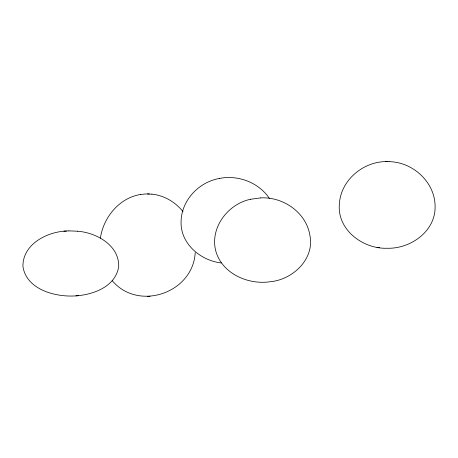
<?xml version="1.0" encoding="UTF-8"?>
<svg xmlns="http://www.w3.org/2000/svg" width="458" height="458" viewBox="0 0 458 458"><rect width="100%" height="100%" fill="white"/><g stroke="black" fill="none" stroke-linecap="round" stroke-linejoin="round"><path stroke-width="0.69" d="M195.211 252.661C193.007 292.994 138.207 311.824 112.176 280.622M100.388 238.108C103.411 217.355 119.275 197.862 140.583 194.484M250.646 199.253C228.01 203.844 209.787 227.695 215.741 250.869C222.027 273.632 248.127 285.059 270.203 281.733C292.834 279.735 315.104 258.793 309.803 234.834C305.91 212.272 282.97 196.619 260.682 197.896M219.519 178.437C198.703 181.946 181.047 200.741 181.076 222.222C180.629 243.994 200.902 260.716 221.351 262.955M250.646 199.253L260.665 197.896M219.519 178.437C238.234 174.693 259.016 182.593 269.567 198.715M140.589 194.484L145.627 193.957L151.89 194.14M66.444 230.998C46.922 231.805 22.545 244.28 22.94 266.487C26.169 288.139 51.8 296.068 70.824 296.051C89.865 296.068 115.473 288.139 118.714 266.487C119.212 245.27 96.483 232.727 77.751 231.216M75.971 295.874L78.467 295.656M63.897 231.216L68.94 230.884M389.048 161.668C364.774 160.123 340.615 179.467 339.349 204.251C337.128 229.945 363.2 249.163 387.17 248.253C410.328 248.992 435.535 231.433 435.1 206.667C435.226 182.33 412.921 161.926 389.06 161.668M147.516 296.366L150.098 296.297M385.298 161.668L387.17 161.634M68.958 230.884L77.746 231.216M147.516 193.917L149.388 193.957M151.896 194.14C164.09 195.371 175.408 202.064 182.988 211.607M377.008 247.32L379.527 247.726"/></g></svg>
